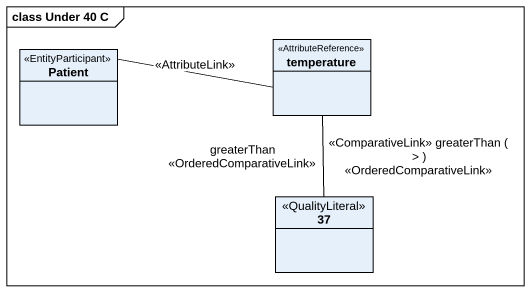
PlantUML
@startuml
mainframe class Under 40 C
hide circle
hide empty members
class temperature <<AttributeReference>>
class Patient <<EntityParticipant>>
class "37" as c37 <<QualityLiteral>>
temperature -- c37 : <<ComparativeLink>> greaterThan ( > )\n<<OrderedComparativeLink>>
temperature -- c37 : greaterThan\n<<OrderedComparativeLink>>
Patient -right- temperature : <<AttributeLink>>
@enduml
